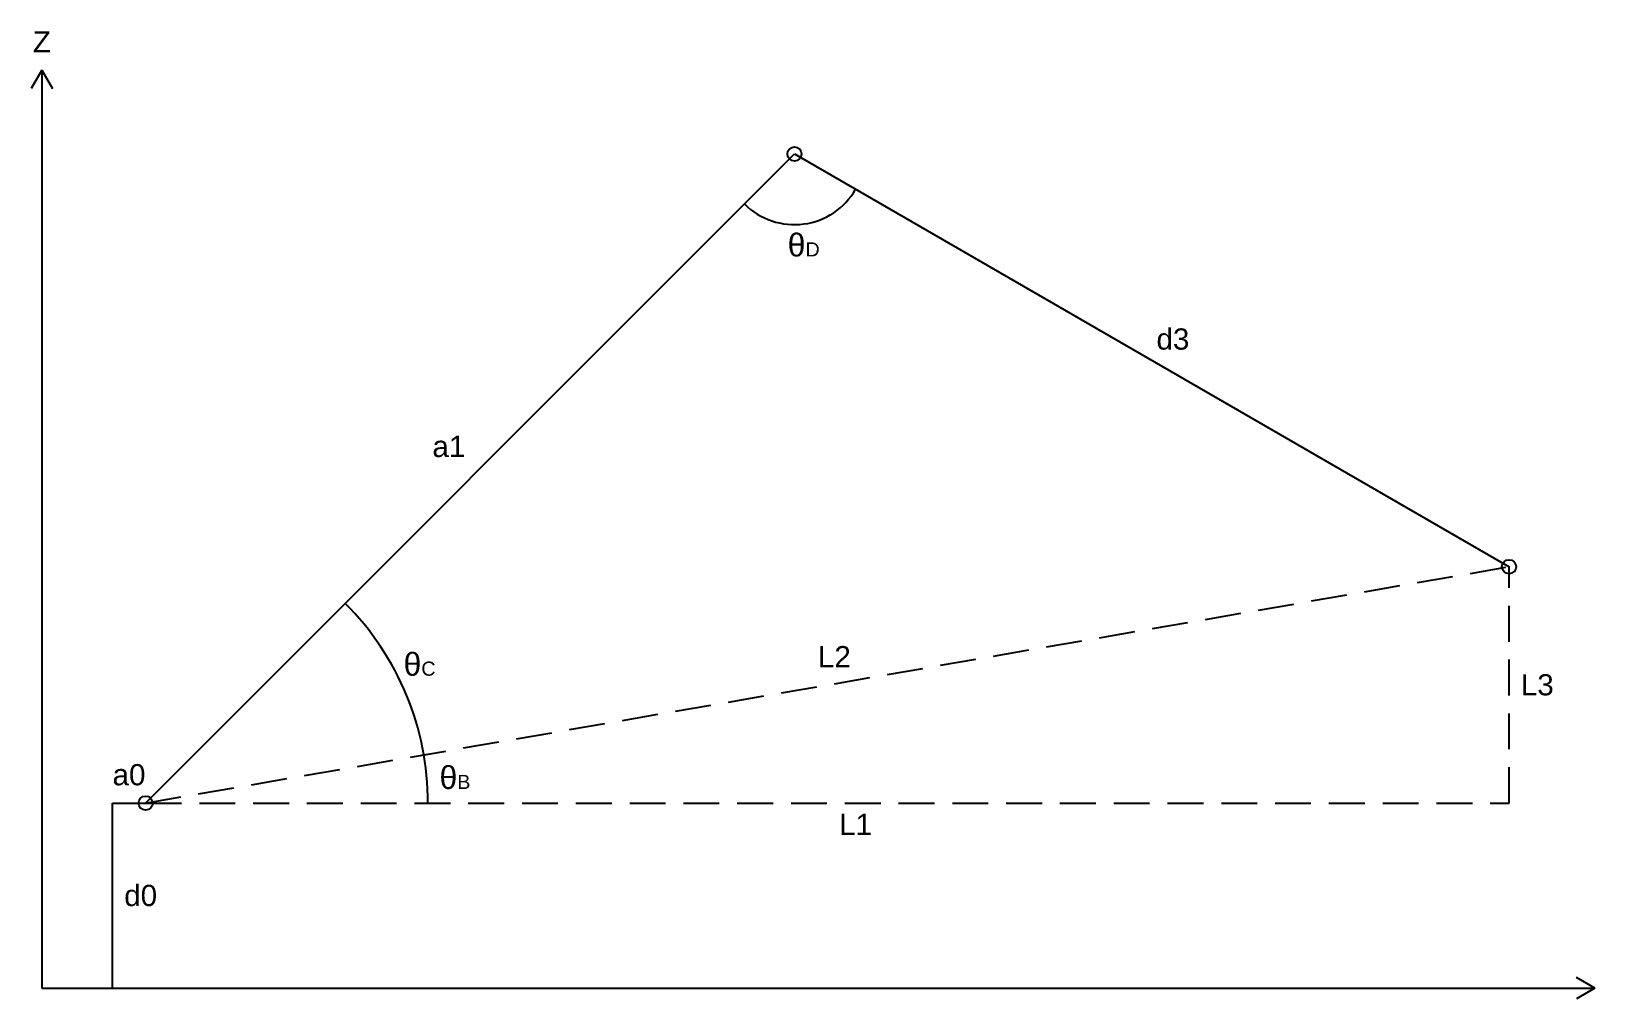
# Model space of a CAD drawing. Header units: millimetres. Extents: x 228 to 8791, y 273 to 5008.
# Drawn here: x 1924 to 3031, y 1689 to 2374 of the extents above; entities that cross this region are included whole.
import ezdxf

# ---------------------------------------------------------------- set-up
doc = ezdxf.new("R2010")
doc.units = ezdxf.units.MM
doc.linetypes.add('DASHEDX2', pattern=[38.1, 25.4, -12.7])
doc.layers.add('Imaginary Line', color=7, linetype='DASHEDX2')
doc.layers.add('Link', color=7, linetype='Continuous')
doc.styles.get("Standard").update_dxf_attribs({"font": 'arial.ttf'})

msp = doc.modelspace()

# ---------------------------------------------------------------- linework, layer by layer
for p, q in [((1931.234, 2346.473), (1923.734, 2333.482)), ((1931.234, 2346.473), (1931.234, 1696.473)), ((1931.234, 2346.473), (1938.734, 2333.482)), ((1931.234, 1696.473), (3031.234, 1696.473)), ((3031.234, 1696.473), (3018.244, 1703.973)), ((3031.234, 1696.473), (3018.244, 1688.973))]:
    msp.add_line(p, q)
at = {"layer": 'Imaginary Line'}
for p, q in [((2004.734, 1827.473), (2970.546, 1994.842)), ((2970.546, 1827.473), (2970.546, 1994.842)), ((2004.734, 1827.473), (2970.546, 1827.473))]:
    msp.add_line(p, q, dxfattribs=at)
at = {"layer": 'Link'}
for p, q in [((2004.734, 1827.473), (2464.354, 2287.092)), ((2464.354, 2287.092), (2970.546, 1994.842)), ((1981.234, 1696.473), (1981.234, 1827.473)), ((1981.234, 1827.473), (2004.734, 1827.473))]:
    msp.add_line(p, q, dxfattribs=at)
for centre in [(2464.354, 2287.092), (2970.546, 1994.842), (2004.734, 1827.473)]:
    msp.add_circle(centre, 5, dxfattribs=at)
for centre, radius, start, end in [((2464.354, 2287.092), 50, 225, 330), ((2004.734, 1827.473), 200, 0, 45)]:
    msp.add_arc(centre, radius, start, end, dxfattribs=at)

# ---------------------------------------------------------------- texts
at = {"char_height": 15, "attachment_point": 5}
for s, insert in [('\\pxqc;Z', (1931.234, 2366.473)), ('{\\H1.08333x;θ\\H0.61538x;D}', (2470.88, 2222.52)), ('\\pxqc;d3', (2732.45, 2155.967)), ('\\pxqc;a1', (2219.544, 2079.941)), ('\\pxqc;L2', (2492.64, 1931.157)), ('{\\H1.08333x;θ\\H0.61538x;C}', (2198.778, 1925.689)), ('\\pxqc;L3', (2990.546, 1911.157)), ('\\pxqc;a0', (1992.984, 1847.473)), ('{\\H1.08333x;θ\\H0.61538x;B}', (2223.854, 1845.475)), ('\\pxqc;L1', (2507.635, 1812.473)), ('\\pxqc;d0', (2001.234, 1761.973))]:
    msp.add_mtext_dynamic_manual_height_columns(s, width=45.51347, gutter_width=12.5, heights=[0], dxfattribs=dict(at, insert=insert))

doc.saveas('drawing.dxf')
